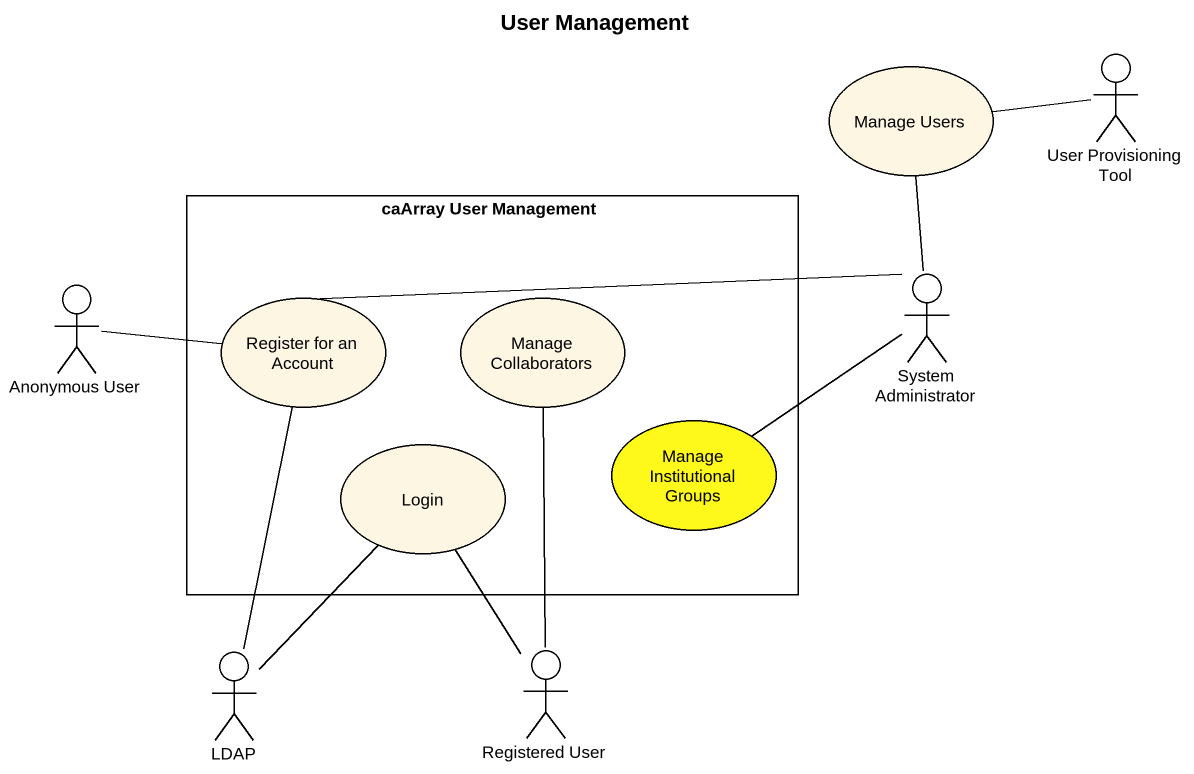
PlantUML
@startuml
title User Management
usecase "Manage Users" as Manage_Users
actor "User Provisioning Tool" as User_Provisioning_Tool
rectangle "caArray User Management" as caArray_User_Management {
  usecase "Register for an Account" as Register_for_an_Account
  usecase "Manage Collaborators" as Manage_Collaborators
  usecase "Manage Institutional Groups" as Manage_Institutional_Groups #FEF91B
  usecase Login
}
actor "System Administrator" as System_Administrator
actor "Anonymous User" as Anonymous_User
actor LDAP
actor "Registered User" as Registered_User
Manage_Users -right- User_Provisioning_Tool
System_Administrator -up- Manage_Users
System_Administrator -left- Register_for_an_Account
System_Administrator -left- Manage_Institutional_Groups
Anonymous_User -right- Register_for_an_Account
Register_for_an_Account -- LDAP
Login -- LDAP
Registered_User -up- Manage_Collaborators
Registered_User -up- Login
@enduml
